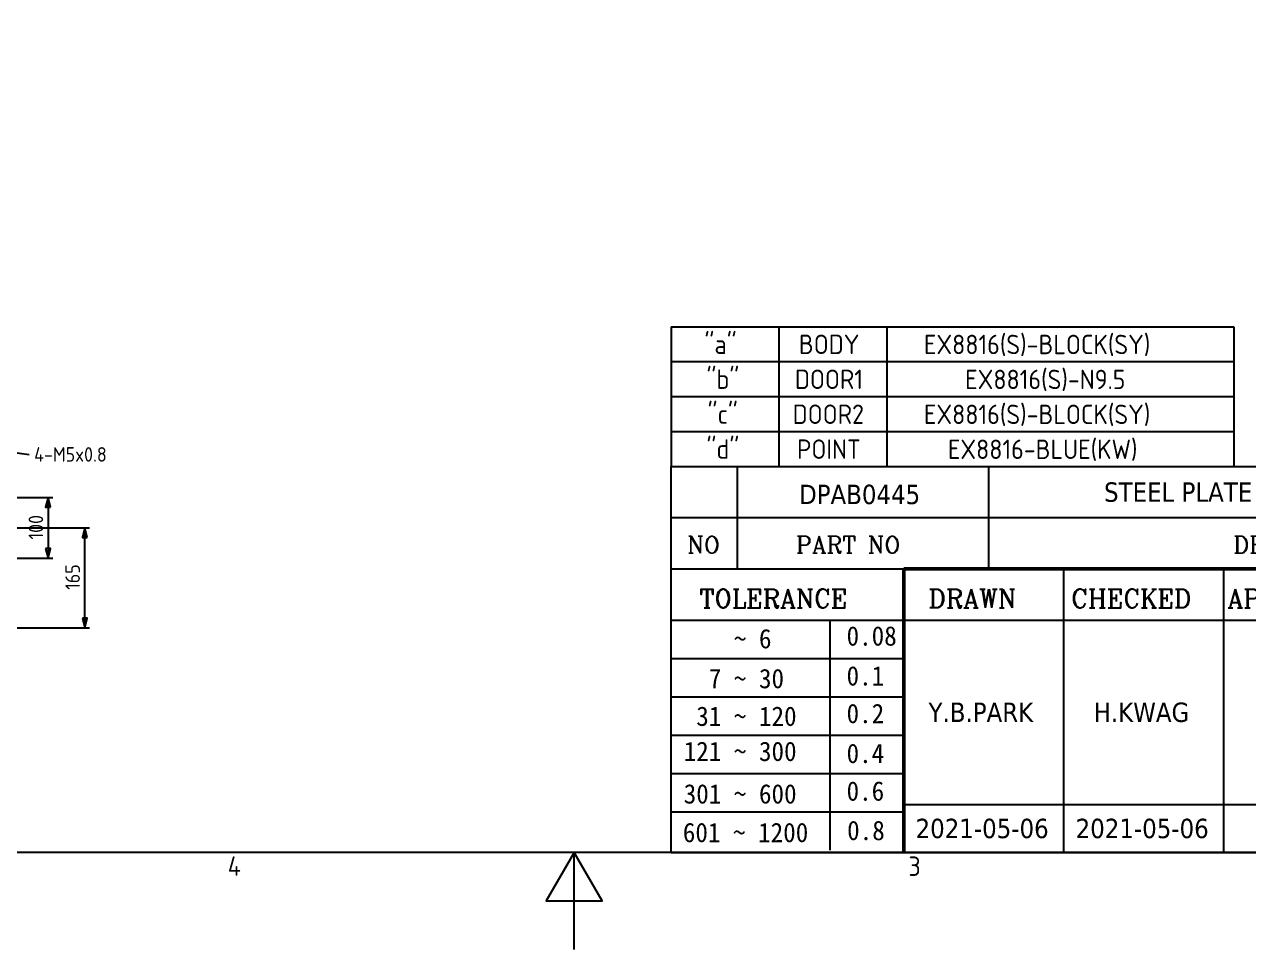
# Model space of a CAD drawing. Header units: millimetres. Extents: x 0 to 6720, y 0 to 4752.
# Drawn here: x 2454 to 4472, y 0 to 1525 of the extents above; entities that cross this region are included whole.
import ezdxf
from ezdxf.enums import TextEntityAlignment as Align

# ---------------------------------------------------------------- set-up
doc = ezdxf.new("R2010")
doc.units = ezdxf.units.MM
for name, color, linetype, lineweight in [('DPAB0445$0$경계(ISO)', 7, 'Continuous', 25), ('DPAB0445$0$기호(ISO)', 5, 'Continuous', 25), ('DPAB0445$0$제목(ISO)', 5, 'Continuous', 50), ('DPAB0445$0$치수(ISO)', 2, 'Continuous', 25)]:
    doc.layers.add(name, color=color, linetype=linetype, lineweight=lineweight)
doc.styles.add('DPAB0445$0$HAN_291', font='')
doc.styles.add('DPAB0445$0$RC_284', font='ROMANC.shx')
doc.styles.add('DPAB0445$0$RC_287', font='ROMANC.shx')
doc.styles.add('DPAB0445$0$문자 텍스트_PSTEK_POSCO', font='isocp.shx')
doc.styles.add('DPAB0445$0$치수 텍스트_PSTEK_POSCO', font='isocp.shx')
doc.styles.add('DPAB0445$0$텍스트 스타일198', font='tahoma.ttf')
doc.styles.get('DPAB0445$0$HAN_291').set_extended_font_data('GulimChe')
doc.dimstyles.new('DPAB0445$0$치수_PSTEK_POSCO', dxfattribs={"dimscale": 16, "dimtxt": 1.5, "dimasz": 1, "dimexe": 0.5, "dimexo": 1, "dimgap": 0.5, "dimtad": 1, "dimrnd": 1e-08, "dimdsep": 46, "dimtxsty": 'DPAB0445$0$치수 텍스트_PSTEK_POSCO', "dimblk": 'DPAB0445$0$Filled-2', "dimcen": 0.09, "dimdle": 10, "dimclrd": 7, "dimclre": 7, "dimclrt": 2, "dimadec": 1, "dimazin": 2, "dimtfac": 1, "dimtmove": 0, "dimatfit": 3, "dimldrblk": 'DPAB0445$0$Filled-2', "dimfxl": 0, "dimtolj": 1, "dimlwd": -1, "dimlwe": -1, "dimarcsym": 0})
doc.dimstyles.new('DPAB0445$0$치수_PSTEK_POSCO$7', dxfattribs={"dimscale": 16, "dimtxt": 1.5, "dimasz": 1, "dimexe": 0.5, "dimexo": 1, "dimgap": 0.5, "dimtad": 1, "dimrnd": 1e-08, "dimdsep": 46, "dimtxsty": 'DPAB0445$0$치수 텍스트_PSTEK_POSCO', "dimblk": 'DPAB0445$0$Filled-2', "dimcen": 0.09, "dimdle": 10, "dimclrd": 7, "dimclre": 7, "dimclrt": 2, "dimadec": 1, "dimazin": 2, "dimtfac": 1, "dimtmove": 0, "dimatfit": 3, "dimldrblk": 'DPAB0445$0$Filled-2', "dimfxl": 0, "dimtolj": 1, "dimlwd": -1, "dimlwe": -1, "dimarcsym": 0})

# ---------------------------------------------------------------- blocks, each defined once
blk = doc.blocks.new('DPAB0445$0$경계 Default Border')
at = {"layer": 'DPAB0445$0$경계(ISO)', "flags": 128}
for points in [[(10, 10), (10, 287), (410, 287), (410, 10), (10, 10)], [(210, 0), (210, 10), (207.11, 5), (212.89, 5), (210, 10)]]:
    blk.add_lwpolyline(points, dxfattribs=at)
at = {"layer": 'DPAB0445$0$경계(ISO)', "color": 2, "char_height": 2, "attachment_point": 7, "style": 'DPAB0445$0$문자 텍스트_PSTEK_POSCO'}
for s, insert in [('4', (174.32, 7.6)), ('3', (244.45, 7.58))]:
    blk.add_mtext(s, dxfattribs=dict(at, insert=insert))
blk = doc.blocks.new('DPAB0445$0$제목 블록 PSTEK')
at = {"color": 180}
for p, q in [((182.48, 11.79), (182.48, 51.57)), ((182.48, 51.57), (372.48, 51.57)), ((189.27, 51.57), (189.27, 41.01)), ((215.22, 41.01), (215.22, 51.57)), ((182.48, 46.29), (372.48, 46.29)), ((182.48, 41.01), (206.45, 41.01)), ((222.94, 11.79), (222.94, 41.01)), ((239.43, 11.79), (239.43, 41.01)), ((182.48, 35.73), (206.45, 35.73)), ((198.86, 12.03), (198.86, 35.73)), ((206.45, 35.73), (372.48, 35.73)), ((182.48, 31.78), (206.45, 31.78)), ((182.48, 27.83), (206.45, 27.83)), ((182.48, 23.88), (206.45, 23.88)), ((182.48, 19.93), (206.45, 19.93)), ((206.45, 16.74), (255.92, 16.74)), ((182.48, 15.98), (206.45, 15.98)), ((182.48, 11.79), (372.48, 11.79))]:
    blk.add_line(p, q, dxfattribs=at)
at = {"color": 7, "lineweight": 50}
for p, q in [((206.45, 11.79), (206.45, 41.01)), ((206.45, 41.01), (372.48, 41.01))]:
    blk.add_line(p, q, dxfattribs=at)
at = {"layer": 'DPAB0445$0$제목(ISO)', "lineweight": 18}
blk.add_line((182.48, 35.73), (182.48, 11.79), dxfattribs=at)
at = {"color": 2}
for s, height, style, p in [('NO', 1.742, 'DPAB0445$0$RC_284', (184.14, 42.62)), ('PART NO', 1.742, 'DPAB0445$0$RC_284', (195.34, 42.62)), ('DESCRIPTION', 1.7424, 'DPAB0445$0$RC_284', (240.4, 42.62)), (' TOLERANCE', 1.9, 'DPAB0445$0$RC_287', (184.09, 37.01)), ('DRAWN', 1.9, 'DPAB0445$0$RC_287', (208.98, 37.01)), ('CHECKED', 1.9, 'DPAB0445$0$RC_287', (223.69, 37.01)), ('APPROVED', 1.9, 'DPAB0445$0$RC_287', (239.78, 37.01)), ('    ~ 6', 2, 'DPAB0445$0$HAN_291', (183.77, 32.82)), ('0.08', 2, 'DPAB0445$0$HAN_291', (200.55, 33.1)), ('  7 ~ 30', 2, 'DPAB0445$0$HAN_291', (183.77, 28.71)), ('0.1', 2, 'DPAB0445$0$HAN_291', (200.55, 28.99)), (' 31 ~ 120', 2, 'DPAB0445$0$HAN_291', (183.77, 24.83)), ('0.2', 2, 'DPAB0445$0$HAN_291', (200.55, 25.11)), ('121 ~ 300', 2, 'DPAB0445$0$HAN_291', (183.77, 21.21)), ('0.4', 2, 'DPAB0445$0$HAN_291', (200.55, 21)), ('0.6', 2, 'DPAB0445$0$HAN_291', (200.55, 17.12)), ('301 ~ 600', 2, 'DPAB0445$0$HAN_291', (183.77, 16.83)), ('601 ~ 1200', 2, 'DPAB0445$0$HAN_291', (183.68, 12.85)), ('0.8', 2, 'DPAB0445$0$HAN_291', (200.61, 13.06))]:
    blk.add_text(s, height=height, dxfattribs=dict(at, style=style)).set_placement(p)
at = {"layer": 'DPAB0445$0$제목(ISO)', "color": 7, "style": 'DPAB0445$0$텍스트 스타일198'}
for tag, p in [('4._COLOR_001', (313.78, 49.87)), ('부품_번호_001', (195.66, 47.68)), ('설명_001', (227.08, 47.92)), ("3._Q'TY_001", (312.71, 47.92)), ('질량\\P3;_001', (349.56, 48.16)), ('4._COLOR_002', (317.92, 46.45)), ('1._MODEL_NAME_001', (330.01, 37.54)), ('제목_001', (338.15, 32.12)), ('부품_번호_001', (334.32, 26.81)), ('설계자_001', (208.99, 25.23)), ('점검자_001', (226.01, 25.23)), ('시트_크기_001', (260.81, 14.84)), ('프로젝트_001', (277.19, 14.84)), ('작성_날짜_001', (207.66, 13.27)), ('점검_날짜_001', (224.15, 13.27))]:
    blk.add_attdef(tag, p, '', height=2, dxfattribs=at)
for tag, p in [('재질', (295.48, 48.93)), ('엔지니어링_승인자', (247.67, 26.23)), ('엔지니어링_승인_날짜', (247.67, 14.27))]:
    blk.add_attdef(tag, text='', height=2, dxfattribs=at).set_placement(p, align=Align.MIDDLE_CENTER)
blk = doc.blocks.new('DPAB0445$0$Filled-2')
at = {"color": 0}
for p, q in [((0, 0), (-1, 0.25)), ((-1, 0.25), (-1, -0.25)), ((-1, 0), (0, 0)), ((-1, -0.25), (0, 0))]:
    blk.add_line(p, q, dxfattribs=at)
at = {"color": 0, "flags": 128}
blk.add_lwpolyline([(-1, -0.25), (0, 0), (-1, 0.25), (-1, -0.25)], dxfattribs=at)
at = {"color": 0}
blk.add_solid([(-1, -0.25), (0, 0), (-1, 0.25), (-1, -0.25)], dxfattribs=at)
blk = doc.blocks.new('*D213')
at = {"layer": 'DPAB0445$0$치수(ISO)', "color": 7}
for p, q in [((2280.1, 745.2), (2500.9, 745.2)), ((2492.9, 729.2), (2492.9, 661.2)), ((2280.1, 645.2), (2500.9, 645.2))]:
    blk.add_line(p, q, dxfattribs=at)
at = {"layer": 'DPAB0445$0$치수(ISO)', "color": 7, "xscale": 16, "yscale": 16, "zscale": 16}
for p, rotation in [((2492.9, 745.2), 90), ((2492.9, 645.2), 270)]:
    blk.add_blockref('DPAB0445$0$Filled-2', p, dxfattribs=dict(at, rotation=rotation))
at = {"layer": 'DPAB0445$0$치수(ISO)', "color": 2, "insert": (2472.9, 676), "char_height": 24, "attachment_point": 4, "rotation": 90, "style": 'DPAB0445$0$치수 텍스트_PSTEK_POSCO'}
blk.add_mtext('\\A1;100', dxfattribs=at)
blk = doc.blocks.new('*D214')
at = {"layer": 'DPAB0445$0$치수(ISO)', "color": 7}
for p, q in [((2284.1, 695.2), (2561.4, 695.2)), ((2553.4, 546.2), (2553.4, 679.2)), ((2340.1, 530.2), (2561.4, 530.2))]:
    blk.add_line(p, q, dxfattribs=at)
at = {"layer": 'DPAB0445$0$치수(ISO)', "color": 7, "xscale": 16, "yscale": 16, "zscale": 16}
for p, rotation in [((2553.4, 695.2), 90), ((2553.4, 530.2), 270)]:
    blk.add_blockref('DPAB0445$0$Filled-2', p, dxfattribs=dict(at, rotation=rotation))
at = {"layer": 'DPAB0445$0$치수(ISO)', "color": 2, "insert": (2533.4, 593), "char_height": 24, "attachment_point": 4, "rotation": 90, "style": 'DPAB0445$0$치수 텍스트_PSTEK_POSCO'}
blk.add_mtext('\\A1;165', dxfattribs=at)
blk = doc.blocks.new('DPAB0445$0$테이블1')
at = {"layer": 'DPAB0445$0$기호(ISO)'}
for p, q in [((220, 64.17), (277.96, 64.17)), ((220, 64.17), (220, 49.77)), ((231.08, 64.17), (231.08, 49.77)), ((242.22, 64.17), (242.22, 49.77)), ((277.96, 64.17), (277.96, 49.77)), ((220, 60.57), (277.96, 60.57)), ((220, 56.97), (277.96, 56.97)), ((220, 53.37), (277.96, 53.37)), ((220, 49.77), (277.96, 49.77))]:
    blk.add_line(p, q, dxfattribs=at)
at = {"layer": 'DPAB0445$0$기호(ISO)', "color": 2, "char_height": 2, "attachment_point": 7, "style": 'DPAB0445$0$문자 텍스트_PSTEK_POSCO'}
for s, insert in [('"a"', (223.43, 61.36)), ('BODY', (233.16, 61.35)), ('EX8816(S)-BLOCK(SY)', (246.04, 61.14)), ('"b"', (223.64, 57.76)), ('DOOR1', (232.75, 57.75)), ('EX8816(S)-N9.5', (250.29, 57.54)), ('"c"', (223.75, 54.16)), ('DOOR2', (232.52, 54.15)), ('EX8816(S)-BLOCK(SY)', (246.04, 53.94)), ('"d"', (223.64, 50.56)), ('POINT', (232.97, 50.55)), ('EX8816-BLUE(KW)', (248.51, 50.34))]:
    blk.add_mtext(s, dxfattribs=dict(at, insert=insert))

msp = doc.modelspace()

# ---------------------------------------------------------------- block references
at = {"xscale": 16, "yscale": 16, "zscale": 16}
for name in ['DPAB0445$0$경계 Default Border', 'DPAB0445$0$테이블1']:
    msp.add_blockref(name, (0, 0), dxfattribs=at)
ref = msp.add_blockref('DPAB0445$0$제목 블록 PSTEK', (600.387, -28.656), dxfattribs=dict(xscale=16, yscale=16, zscale=16))
ref.add_attrib('설계자_001', 'Y.B.PARK', (3944.281, 375.074), dxfattribs={"layer": 'DPAB0445$0$제목(ISO)', "color": 7, "height": 32, "style": 'DPAB0445$0$텍스트 스타일198'})
ref.add_attrib('점검자_001', 'H.KWAG', (4216.578, 375.095), dxfattribs={"layer": 'DPAB0445$0$제목(ISO)', "color": 7, "height": 32, "style": 'DPAB0445$0$텍스트 스타일198'})
ref.add_attrib('점검_날짜_001', '2021-05-06', (4186.792, 183.6), dxfattribs={"layer": 'DPAB0445$0$제목(ISO)', "color": 7, "height": 32, "style": 'DPAB0445$0$텍스트 스타일198'})
ref.add_attrib('작성_날짜_001', '2021-05-06', (3922.973, 183.6), dxfattribs={"layer": 'DPAB0445$0$제목(ISO)', "color": 7, "height": 32, "style": 'DPAB0445$0$텍스트 스타일198'})
ref.add_attrib('설명_001', 'STEEL PLATE t=2.0*825*900*700', (4233.656, 738.103), dxfattribs={"layer": 'DPAB0445$0$제목(ISO)', "color": 7, "height": 32, "style": 'DPAB0445$0$텍스트 스타일198'})
ref.add_attrib('부품_번호_001', 'DPAB0445', (3730.927, 734.235), dxfattribs={"layer": 'DPAB0445$0$제목(ISO)', "color": 7, "height": 32, "style": 'DPAB0445$0$텍스트 스타일198'})

# ---------------------------------------------------------------- texts
at = {"layer": 'DPAB0445$0$기호(ISO)', "color": 2, "insert": (2469.956, 816.161), "char_height": 24, "width": 148.1847, "attachment_point": 4, "line_spacing_factor": 0.2625, "style": 'DPAB0445$0$치수 텍스트_PSTEK_POSCO'}
msp.add_mtext('{4-M5x0.8}', dxfattribs=at)

# ---------------------------------------------------------------- dimensions: what is measured, and where the dimension line sits
at = {"layer": 'DPAB0445$0$치수(ISO)', "color": 7}
for base, p1, p2, picture, middle in [((2492.864, 645.199), (2264.089, 745.199), (2264.089, 645.199), '*D213', (2492.864, 695.199)), ((2553.377, 695.199), (2324.089, 530.199), (2268.089, 695.199), '*D214', (2553.377, 612.699))]:
    dim = msp.add_linear_dim(base=base, p1=p1, p2=p2, angle=90, dimstyle='DPAB0445$0$치수_PSTEK_POSCO', override={"dimdec": 2, "dimtp": 0, "dimtm": 0, "dimtdec": 2, "dimtofl": 0, "dimatfit": 1}, dxfattribs=at)
    dim.commit()
    dim.dimension.update_dxf_attribs({"geometry": picture, "text_midpoint": middle, "dimtype": 160})

# ---------------------------------------------------------------- leaders
at = {"layer": 'DPAB0445$0$기호(ISO)', "color": 7, "annotation_type": 0, "has_hookline": 1, "hookline_direction": 0, "text_width": 124.8}
msp.add_leader([(2276.254, 731.449), (2429.956, 820.189), (2461.956, 816.161)], dimstyle='DPAB0445$0$치수_PSTEK_POSCO$7', override={"dimtad": 0}, dxfattribs=at)

doc.saveas('drawing.dxf')
